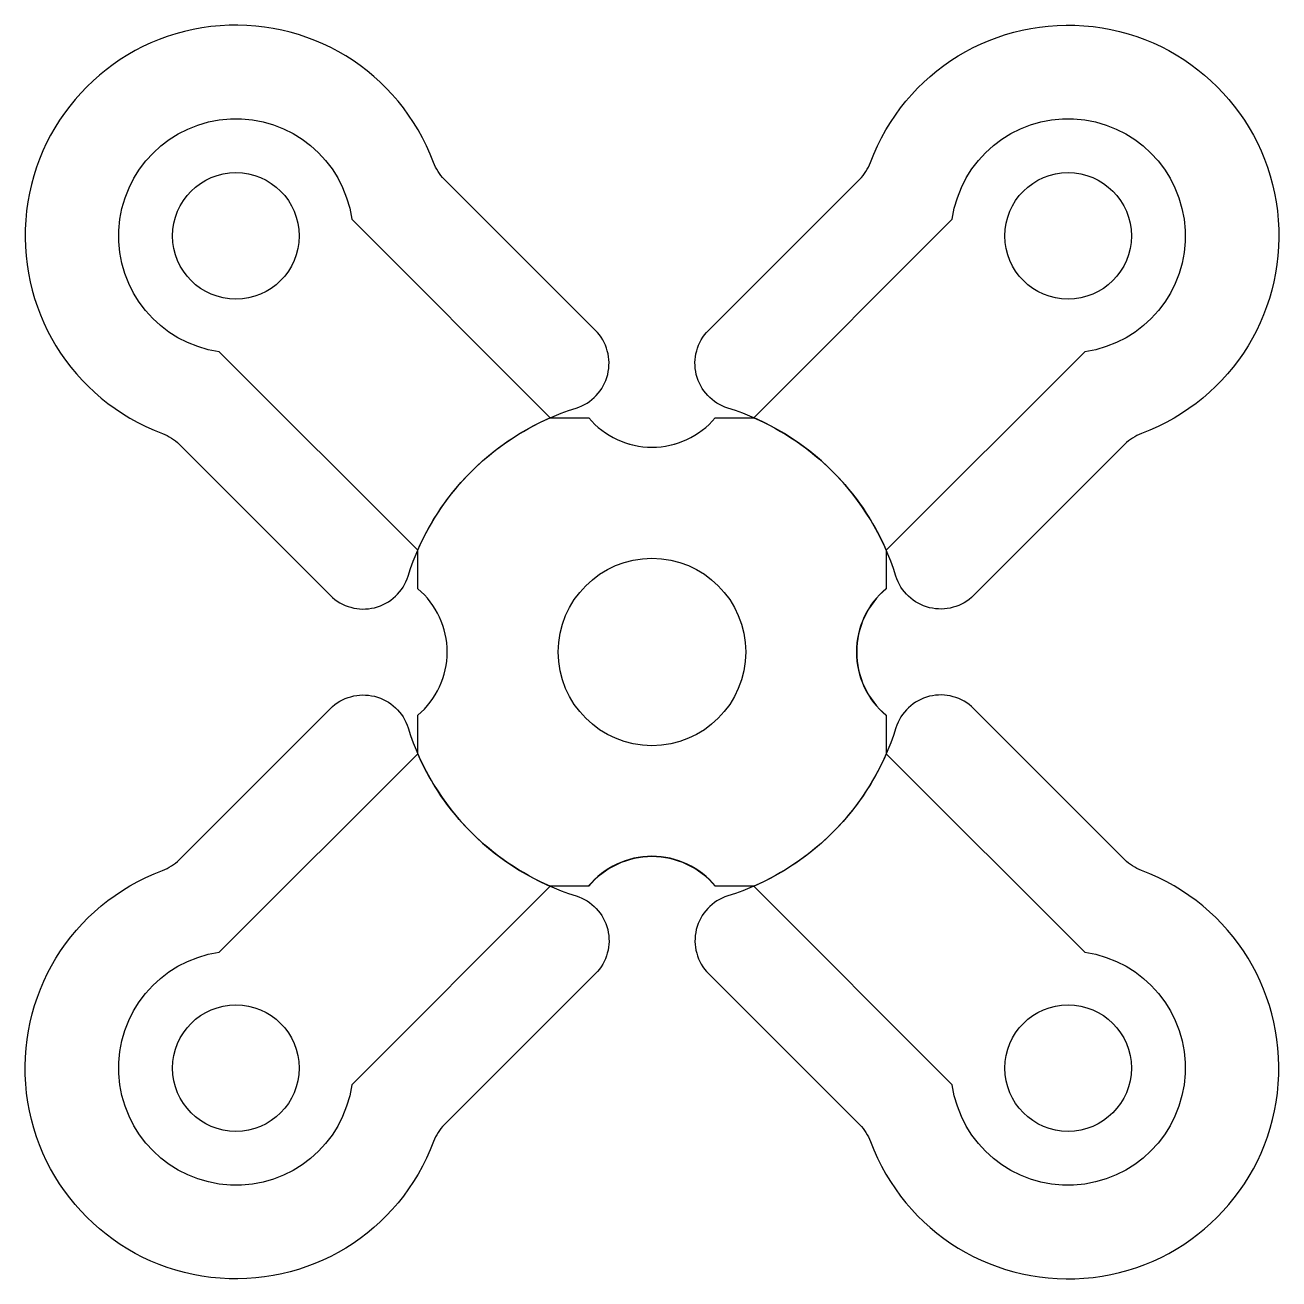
# Model space of a CAD drawing. Header units: inches. Extents: x 0 to 26.8, y 0 to 26.8.
import ezdxf

# ---------------------------------------------------------------- set-up
doc = ezdxf.new("R2010")
doc.units = ezdxf.units.IN
doc.header["$MEASUREMENT"] = 0
doc.layers.add('ぽｃけｔ', color=6, linetype='Continuous')
doc.layers.add('団', color=2, linetype='Continuous')

msp = doc.modelspace()

# ---------------------------------------------------------------- linework, layer by layer
msp.add_lwpolyline([(18.382, 12.032), (18.382, 11.21), (22.618, 6.975, -2), (19.789, 4.146), (15.554, 8.382), (14.732, 8.382, 0.468263), (12.032, 8.382), (11.21, 8.382), (6.975, 4.146, -2), (4.146, 6.975), (8.382, 11.21), (8.382, 12.032, 0.465402), (8.382, 14.732), (8.382, 15.554), (4.146, 19.789, -2), (6.975, 22.618), (11.21, 18.382), (12.032, 18.382, 0.465804), (14.732, 18.382), (15.554, 18.382), (19.789, 22.618, -2), (22.618, 19.789), (18.382, 15.554), (18.382, 14.732, 0.467436)], format="xyb", close=True)
msp.add_circle((13.382, 13.382), 2)
at = {"layer": 'ぽｃけｔ'}
for points in [[(12.172, 20.249), (8.949, 23.472, -0.10784), (8.718, 23.831, 1.558258), (2.933, 18.046, -0.10784), (3.292, 17.815), (6.515, 14.592, 0.564116), (8.177, 15.002, -0.246661), (11.762, 18.587, 0.564116)], [(14.592, 20.249), (17.815, 23.472, 0.10784), (18.046, 23.831, -1.558258), (23.831, 18.046, 0.10784), (23.472, 17.815), (20.249, 14.592, -0.564116), (18.587, 15.002, 0.246661), (15.002, 18.587, -0.564116)], [(12.172, 6.515), (8.949, 3.292, 0.10784), (8.718, 2.933, -1.558258), (2.933, 8.718, 0.10784), (3.292, 8.949), (6.515, 12.172, -0.564116), (8.177, 11.762, 0.246661), (11.762, 8.177, -0.564116)], [(14.592, 6.515), (17.815, 3.292, -0.10784), (18.046, 2.933, 1.558258), (23.831, 8.718, -0.10784), (23.472, 8.949), (20.249, 12.172, 0.564116), (18.587, 11.762, -0.246661), (15.002, 8.177, 0.564116)]]:
    msp.add_lwpolyline(points, format="xyb", close=True, dxfattribs=at)
for centre in [(4.5, 22.264), (22.264, 22.264), (4.5, 4.5), (22.264, 4.5)]:
    msp.add_circle(centre, 1.35, dxfattribs=at)
at = {"layer": '団'}
msp.add_lwpolyline([(12.023, 8.382), (11.21, 8.382, -0.190073), (8.382, 11.21), (8.382, 12.032, 0.465402), (8.382, 14.732), (8.382, 15.554, -0.190073), (11.21, 18.382), (12.031, 18.382, 0.466088), (14.733, 18.382), (15.554, 18.382, -0.190073), (18.382, 15.554), (18.382, 14.738, 0.468861), (18.382, 12.026), (18.382, 11.21, -0.190073), (15.554, 8.382), (14.741, 8.382, 0.470258)], format="xyb", close=True, dxfattribs=at)

doc.saveas('drawing.dxf')
